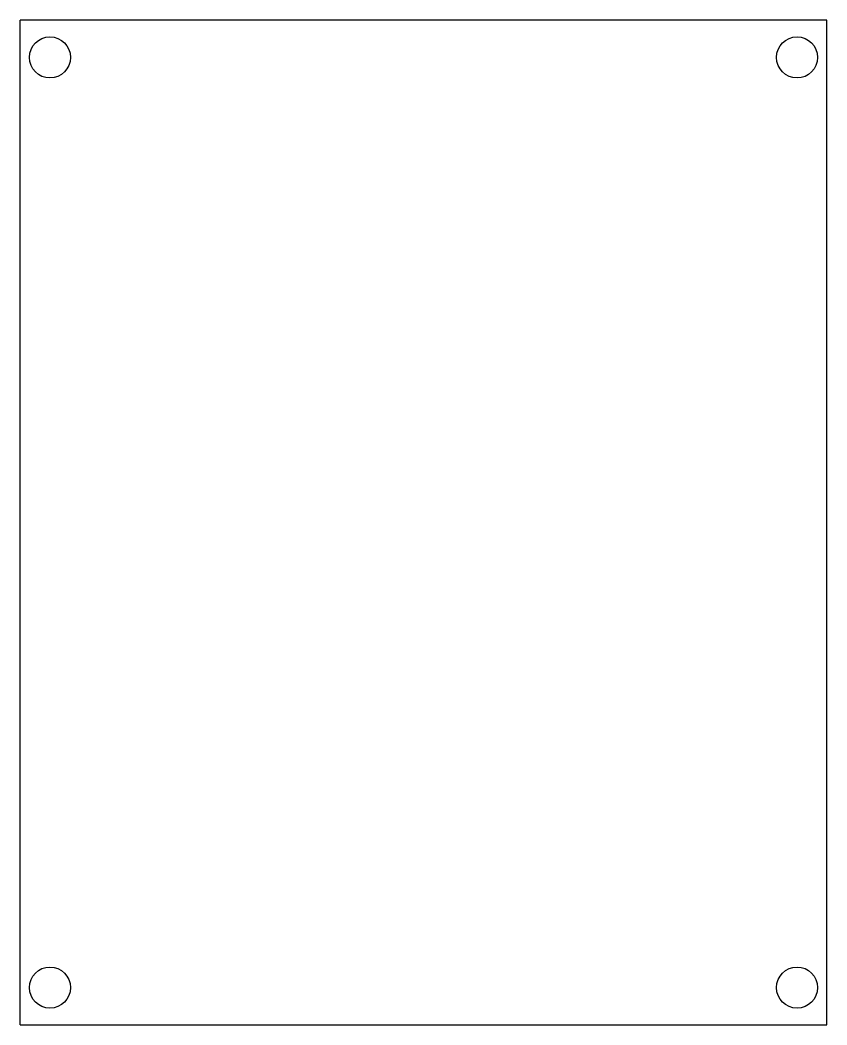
# Model space of a CAD drawing. Header units: millimetres. Extents: x -48 to 60, y -67 to 67.
import ezdxf

# ---------------------------------------------------------------- set-up
doc = ezdxf.new("R2010")
doc.units = ezdxf.units.MM

msp = doc.modelspace()

# ---------------------------------------------------------------- linework, layer by layer
at = {"color": 7, "linetype": 'Continuous', "lineweight": 25}
for p, q in [((-48.08, -67.25), (-48.08, 67.25)), ((60, 67.25), (-48.08, 67.25)), ((60, -67.25), (60, 67.25)), ((-48.08, -67.25), (60, -67.25))]:
    msp.add_line(p, q, dxfattribs=at)
for centre in [(-44.08, 62.25), (56, 62.25), (-44.08, -62.25), (56, -62.25)]:
    msp.add_circle(centre, 2.75, dxfattribs=at)

doc.saveas('drawing.dxf')
